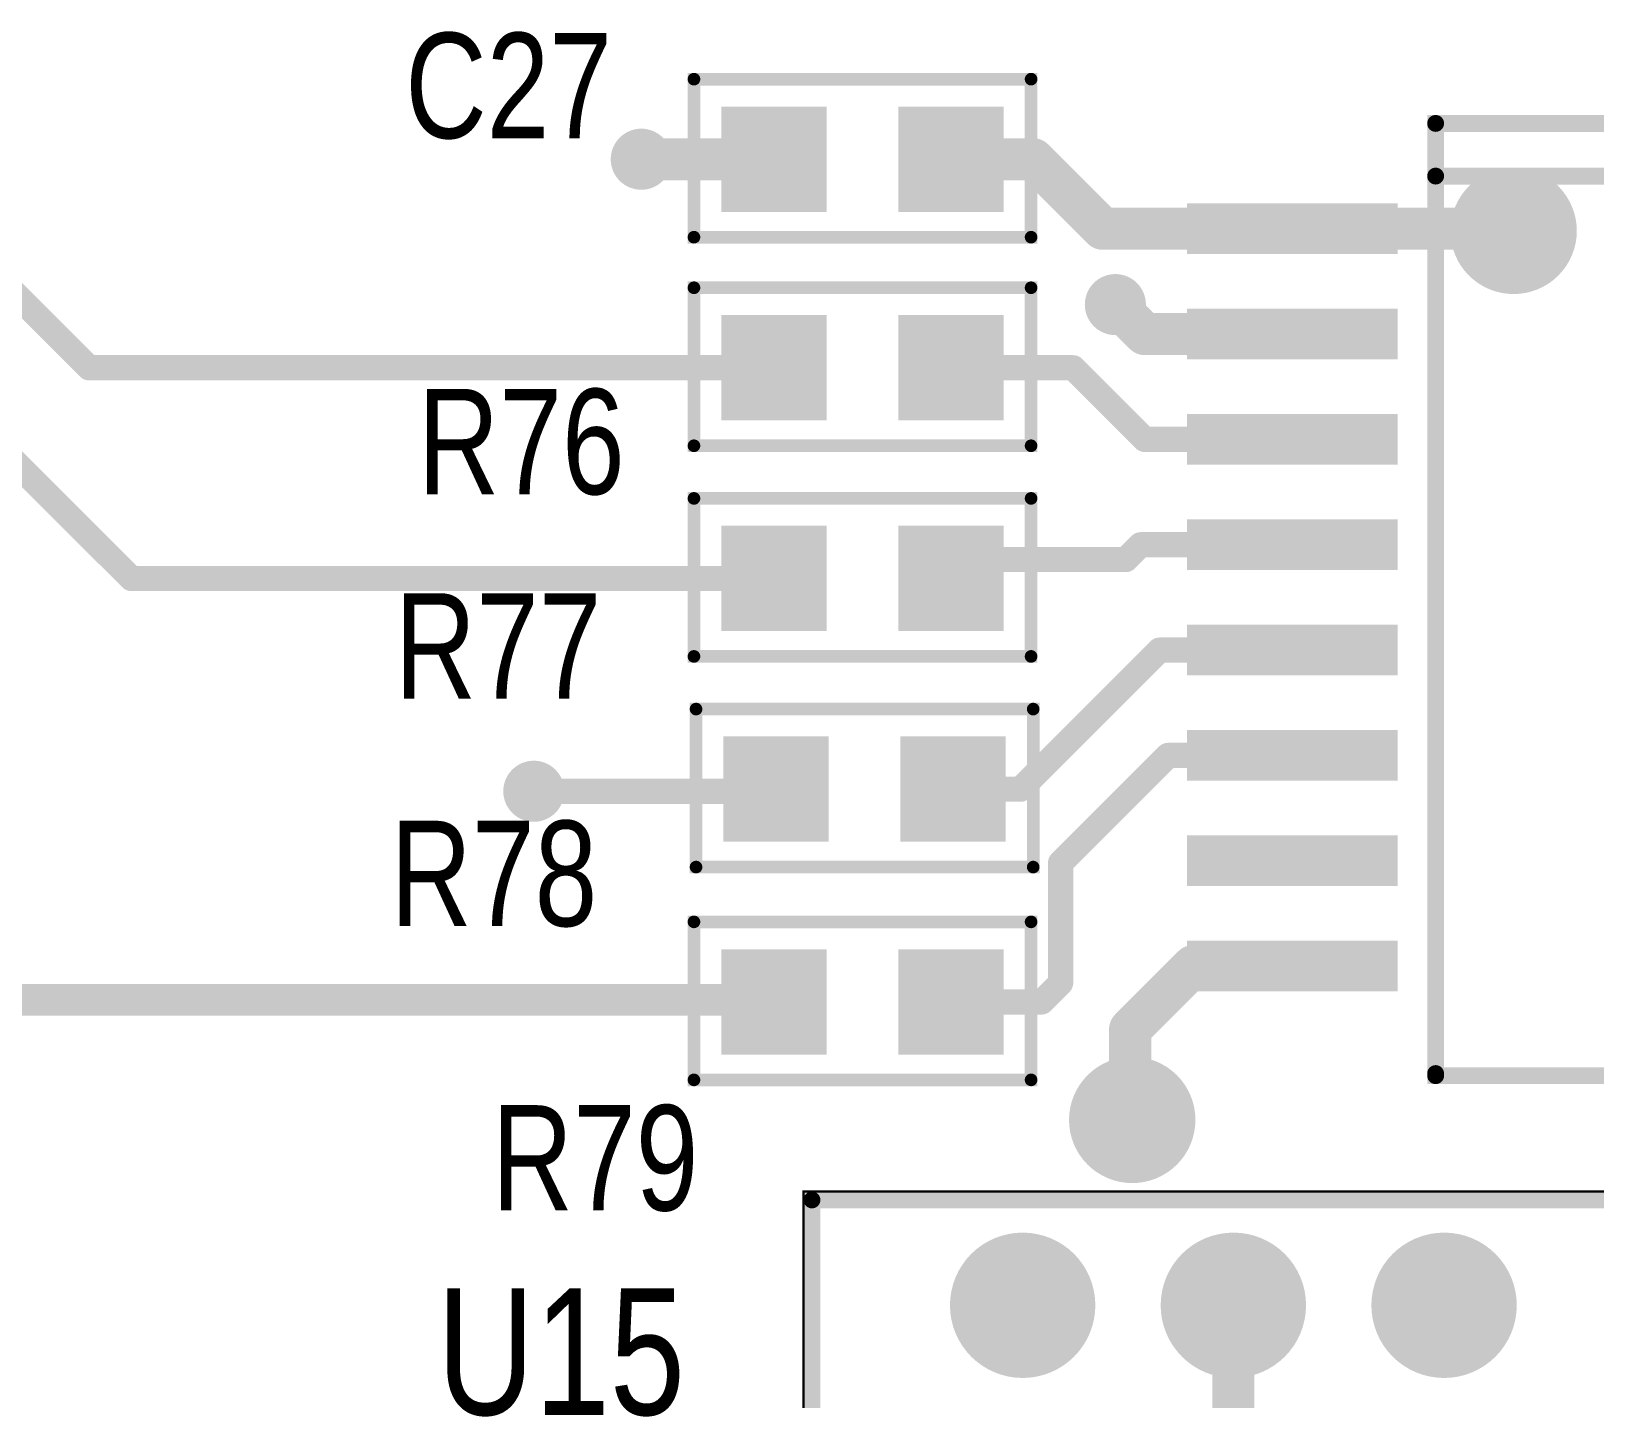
# Model space of a CAD drawing. Extents: x 0 to 8.76, y 0.02 to 4.83.
# Drawn here: x 3.295 to 4.037, y 3.222 to 3.871 of the extents above; entities that cross this region are included whole.
import ezdxf

# ---------------------------------------------------------------- set-up
doc = ezdxf.new("R2010")
doc.units = 0

msp = doc.modelspace()

# ---------------------------------------------------------------- linework, layer by layer
at = {"const_width": 0.001}
msp.add_lwpolyline([(4.269, 3.32), (3.661, 3.32), (3.661, 3.012), (4.269, 3.012), (4.269, 3.32)], close=True, dxfattribs=at)
at = {"const_width": 0.0005}
msp.add_lwpolyline([(3.6608, 3.32, 1), (3.6612, 3.32, 1)], format="xyb", close=True, dxfattribs=at)
at = {"layer": 'DRL'}
for points, const_width in [([(3.579, 3.81, 1), (3.589, 3.81, 1)], 0.01), ([(3.579, 3.81, 1), (3.589, 3.81, 1)], 0.01), ([(3.988, 3.776, 1), (4.008, 3.776, 1)], 0.02), ([(3.804, 3.741, 1), (3.814, 3.741, 1)], 0.01), ([(3.804, 3.741, 1), (3.814, 3.741, 1)], 0.01), ([(3.804, 3.741, 1), (3.814, 3.741, 1)], 0.01), ([(3.528, 3.51, 1), (3.538, 3.51, 1)], 0.01), ([(3.807, 3.354, 1), (3.827, 3.354, 1)], 0.02), ([(3.807, 3.354, 1), (3.827, 3.354, 1)], 0.02), ([(3.758, 3.266, 1), (3.772, 3.266, 1)], 0.015), ([(3.858, 3.266, 1), (3.872, 3.266, 1)], 0.015), ([(3.958, 3.266, 1), (3.972, 3.266, 1)], 0.015)]:
    msp.add_lwpolyline(points, format="xyb", close=True, dxfattribs=dict(at, const_width=const_width))
at = {"layer": 'FAB'}
for points, const_width in [([(3.579, 3.81, 1), (3.589, 3.81, 1)], 0.01), ([(3.579, 3.81, 1), (3.589, 3.81, 1)], 0.01), ([(3.988, 3.776, 1), (4.008, 3.776, 1)], 0.02), ([(3.804, 3.741, 1), (3.814, 3.741, 1)], 0.01), ([(3.804, 3.741, 1), (3.814, 3.741, 1)], 0.01), ([(3.804, 3.741, 1), (3.814, 3.741, 1)], 0.01), ([(3.528, 3.51, 1), (3.538, 3.51, 1)], 0.01), ([(3.807, 3.354, 1), (3.827, 3.354, 1)], 0.02), ([(3.807, 3.354, 1), (3.827, 3.354, 1)], 0.02)]:
    msp.add_lwpolyline(points, format="xyb", close=True, dxfattribs=dict(at, const_width=const_width))
at = {"layer": 'GND'}
for points, const_width in [([(3.578, 3.81, 1), (3.59, 3.81, 1)], 0.012), ([(3.578, 3.81, 1), (3.59, 3.81, 1)], 0.012), ([(3.986, 3.776, 1), (4.01, 3.776, 1)], 0.025), ([(3.803, 3.741, 1), (3.815, 3.741, 1)], 0.012), ([(3.803, 3.741, 1), (3.815, 3.741, 1)], 0.012), ([(3.803, 3.741, 1), (3.815, 3.741, 1)], 0.012), ([(3.527, 3.51, 1), (3.539, 3.51, 1)], 0.012), ([(3.805, 3.354, 1), (3.829, 3.354, 1)], 0.025), ([(3.805, 3.354, 1), (3.829, 3.354, 1)], 0.025), ([(3.75, 3.266, 1), (3.78, 3.266, 1)], 0.03), ([(3.85, 3.266, 1), (3.88, 3.266, 1)], 0.03), ([(3.95, 3.266, 1), (3.98, 3.266, 1)], 0.03)]:
    msp.add_lwpolyline(points, format="xyb", close=True, dxfattribs=dict(at, const_width=const_width))
at = {"layer": 'I10'}
for points, const_width in [([(3.578, 3.81, 1), (3.59, 3.81, 1)], 0.012), ([(3.578, 3.81, 1), (3.59, 3.81, 1)], 0.012), ([(3.986, 3.776, 1), (4.01, 3.776, 1)], 0.025), ([(3.803, 3.741, 1), (3.815, 3.741, 1)], 0.012), ([(3.803, 3.741, 1), (3.815, 3.741, 1)], 0.012), ([(3.803, 3.741, 1), (3.815, 3.741, 1)], 0.012), ([(3.527, 3.51, 1), (3.539, 3.51, 1)], 0.012), ([(3.805, 3.354, 1), (3.829, 3.354, 1)], 0.025), ([(3.805, 3.354, 1), (3.829, 3.354, 1)], 0.025), ([(3.75, 3.266, 1), (3.78, 3.266, 1)], 0.03), ([(3.85, 3.266, 1), (3.88, 3.266, 1)], 0.03), ([(3.95, 3.266, 1), (3.98, 3.266, 1)], 0.03)]:
    msp.add_lwpolyline(points, format="xyb", close=True, dxfattribs=dict(at, const_width=const_width))
at = {"layer": 'I11'}
for points, const_width in [([(3.578, 3.81, 1), (3.59, 3.81, 1)], 0.012), ([(3.578, 3.81, 1), (3.59, 3.81, 1)], 0.012), ([(3.986, 3.776, 1), (4.01, 3.776, 1)], 0.025), ([(3.803, 3.741, 1), (3.815, 3.741, 1)], 0.012), ([(3.803, 3.741, 1), (3.815, 3.741, 1)], 0.012), ([(3.803, 3.741, 1), (3.815, 3.741, 1)], 0.012), ([(3.527, 3.51, 1), (3.539, 3.51, 1)], 0.012), ([(3.805, 3.354, 1), (3.829, 3.354, 1)], 0.025), ([(3.805, 3.354, 1), (3.829, 3.354, 1)], 0.025), ([(3.75, 3.266, 1), (3.78, 3.266, 1)], 0.03), ([(3.85, 3.266, 1), (3.88, 3.266, 1)], 0.03), ([(3.95, 3.266, 1), (3.98, 3.266, 1)], 0.03)]:
    msp.add_lwpolyline(points, format="xyb", close=True, dxfattribs=dict(at, const_width=const_width))
at = {"layer": 'I12'}
for points, const_width in [([(3.578, 3.81, 1), (3.59, 3.81, 1)], 0.012), ([(3.578, 3.81, 1), (3.59, 3.81, 1)], 0.012), ([(3.986, 3.776, 1), (4.01, 3.776, 1)], 0.025), ([(3.803, 3.741, 1), (3.815, 3.741, 1)], 0.012), ([(3.803, 3.741, 1), (3.815, 3.741, 1)], 0.012), ([(3.803, 3.741, 1), (3.815, 3.741, 1)], 0.012), ([(3.527, 3.51, 1), (3.539, 3.51, 1)], 0.012), ([(3.805, 3.354, 1), (3.829, 3.354, 1)], 0.025), ([(3.805, 3.354, 1), (3.829, 3.354, 1)], 0.025), ([(3.75, 3.266, 1), (3.78, 3.266, 1)], 0.03), ([(3.85, 3.266, 1), (3.88, 3.266, 1)], 0.03), ([(3.95, 3.266, 1), (3.98, 3.266, 1)], 0.03)]:
    msp.add_lwpolyline(points, format="xyb", close=True, dxfattribs=dict(at, const_width=const_width))
at = {"layer": 'IN3'}
for points, const_width in [([(3.578, 3.81, 1), (3.59, 3.81, 1)], 0.012), ([(3.578, 3.81, 1), (3.59, 3.81, 1)], 0.012), ([(3.986, 3.776, 1), (4.01, 3.776, 1)], 0.025), ([(3.803, 3.741, 1), (3.815, 3.741, 1)], 0.012), ([(3.803, 3.741, 1), (3.815, 3.741, 1)], 0.012), ([(3.803, 3.741, 1), (3.815, 3.741, 1)], 0.012), ([(3.527, 3.51, 1), (3.539, 3.51, 1)], 0.012), ([(3.805, 3.354, 1), (3.829, 3.354, 1)], 0.025), ([(3.805, 3.354, 1), (3.829, 3.354, 1)], 0.025), ([(3.75, 3.266, 1), (3.78, 3.266, 1)], 0.03), ([(3.85, 3.266, 1), (3.88, 3.266, 1)], 0.03), ([(3.95, 3.266, 1), (3.98, 3.266, 1)], 0.03)]:
    msp.add_lwpolyline(points, format="xyb", close=True, dxfattribs=dict(at, const_width=const_width))
at = {"layer": 'IN4'}
for points, const_width in [([(3.578, 3.81, 1), (3.59, 3.81, 1)], 0.012), ([(3.578, 3.81, 1), (3.59, 3.81, 1)], 0.012), ([(3.986, 3.776, 1), (4.01, 3.776, 1)], 0.025), ([(3.803, 3.741, 1), (3.815, 3.741, 1)], 0.012), ([(3.803, 3.741, 1), (3.815, 3.741, 1)], 0.012), ([(3.803, 3.741, 1), (3.815, 3.741, 1)], 0.012), ([(3.527, 3.51, 1), (3.539, 3.51, 1)], 0.012), ([(3.805, 3.354, 1), (3.829, 3.354, 1)], 0.025), ([(3.805, 3.354, 1), (3.829, 3.354, 1)], 0.025), ([(3.75, 3.266, 1), (3.78, 3.266, 1)], 0.03), ([(3.85, 3.266, 1), (3.88, 3.266, 1)], 0.03), ([(3.95, 3.266, 1), (3.98, 3.266, 1)], 0.03)]:
    msp.add_lwpolyline(points, format="xyb", close=True, dxfattribs=dict(at, const_width=const_width))
at = {"layer": 'IN5'}
for points, const_width in [([(3.578, 3.81, 1), (3.59, 3.81, 1)], 0.012), ([(3.578, 3.81, 1), (3.59, 3.81, 1)], 0.012), ([(3.986, 3.776, 1), (4.01, 3.776, 1)], 0.025), ([(3.803, 3.741, 1), (3.815, 3.741, 1)], 0.012), ([(3.803, 3.741, 1), (3.815, 3.741, 1)], 0.012), ([(3.803, 3.741, 1), (3.815, 3.741, 1)], 0.012), ([(3.527, 3.51, 1), (3.539, 3.51, 1)], 0.012), ([(3.805, 3.354, 1), (3.829, 3.354, 1)], 0.025), ([(3.805, 3.354, 1), (3.829, 3.354, 1)], 0.025), ([(3.75, 3.266, 1), (3.78, 3.266, 1)], 0.03), ([(3.85, 3.266, 1), (3.88, 3.266, 1)], 0.03), ([(3.95, 3.266, 1), (3.98, 3.266, 1)], 0.03)]:
    msp.add_lwpolyline(points, format="xyb", close=True, dxfattribs=dict(at, const_width=const_width))
at = {"layer": 'IN6'}
for points, const_width in [([(3.578, 3.81, 1), (3.59, 3.81, 1)], 0.012), ([(3.578, 3.81, 1), (3.59, 3.81, 1)], 0.012), ([(3.986, 3.776, 1), (4.01, 3.776, 1)], 0.025), ([(3.803, 3.741, 1), (3.815, 3.741, 1)], 0.012), ([(3.803, 3.741, 1), (3.815, 3.741, 1)], 0.012), ([(3.803, 3.741, 1), (3.815, 3.741, 1)], 0.012), ([(3.527, 3.51, 1), (3.539, 3.51, 1)], 0.012), ([(3.805, 3.354, 1), (3.829, 3.354, 1)], 0.025), ([(3.805, 3.354, 1), (3.829, 3.354, 1)], 0.025), ([(3.75, 3.266, 1), (3.78, 3.266, 1)], 0.03), ([(3.85, 3.266, 1), (3.88, 3.266, 1)], 0.03), ([(3.95, 3.266, 1), (3.98, 3.266, 1)], 0.03)]:
    msp.add_lwpolyline(points, format="xyb", close=True, dxfattribs=dict(at, const_width=const_width))
at = {"layer": 'IN7'}
for points, const_width in [([(3.578, 3.81, 1), (3.59, 3.81, 1)], 0.012), ([(3.578, 3.81, 1), (3.59, 3.81, 1)], 0.012), ([(3.986, 3.776, 1), (4.01, 3.776, 1)], 0.025), ([(3.803, 3.741, 1), (3.815, 3.741, 1)], 0.012), ([(3.803, 3.741, 1), (3.815, 3.741, 1)], 0.012), ([(3.803, 3.741, 1), (3.815, 3.741, 1)], 0.012), ([(3.527, 3.51, 1), (3.539, 3.51, 1)], 0.012), ([(3.805, 3.354, 1), (3.829, 3.354, 1)], 0.025), ([(3.805, 3.354, 1), (3.829, 3.354, 1)], 0.025), ([(3.75, 3.266, 1), (3.78, 3.266, 1)], 0.03), ([(3.85, 3.266, 1), (3.88, 3.266, 1)], 0.03), ([(3.95, 3.266, 1), (3.98, 3.266, 1)], 0.03)]:
    msp.add_lwpolyline(points, format="xyb", close=True, dxfattribs=dict(at, const_width=const_width))
at = {"layer": 'IN8'}
for points, const_width in [([(3.578, 3.81, 1), (3.59, 3.81, 1)], 0.012), ([(3.578, 3.81, 1), (3.59, 3.81, 1)], 0.012), ([(3.986, 3.776, 1), (4.01, 3.776, 1)], 0.025), ([(3.803, 3.741, 1), (3.815, 3.741, 1)], 0.012), ([(3.803, 3.741, 1), (3.815, 3.741, 1)], 0.012), ([(3.803, 3.741, 1), (3.815, 3.741, 1)], 0.012), ([(3.527, 3.51, 1), (3.539, 3.51, 1)], 0.012), ([(3.805, 3.354, 1), (3.829, 3.354, 1)], 0.025), ([(3.805, 3.354, 1), (3.829, 3.354, 1)], 0.025), ([(3.75, 3.266, 1), (3.78, 3.266, 1)], 0.03), ([(3.85, 3.266, 1), (3.88, 3.266, 1)], 0.03), ([(3.95, 3.266, 1), (3.98, 3.266, 1)], 0.03)]:
    msp.add_lwpolyline(points, format="xyb", close=True, dxfattribs=dict(at, const_width=const_width))
at = {"layer": 'IN9'}
for points, const_width in [([(3.578, 3.81, 1), (3.59, 3.81, 1)], 0.012), ([(3.578, 3.81, 1), (3.59, 3.81, 1)], 0.012), ([(3.986, 3.776, 1), (4.01, 3.776, 1)], 0.025), ([(3.803, 3.741, 1), (3.815, 3.741, 1)], 0.012), ([(3.803, 3.741, 1), (3.815, 3.741, 1)], 0.012), ([(3.803, 3.741, 1), (3.815, 3.741, 1)], 0.012), ([(3.527, 3.51, 1), (3.539, 3.51, 1)], 0.012), ([(3.805, 3.354, 1), (3.829, 3.354, 1)], 0.025), ([(3.805, 3.354, 1), (3.829, 3.354, 1)], 0.025), ([(3.75, 3.266, 1), (3.78, 3.266, 1)], 0.03), ([(3.85, 3.266, 1), (3.88, 3.266, 1)], 0.03), ([(3.95, 3.266, 1), (3.98, 3.266, 1)], 0.03)]:
    msp.add_lwpolyline(points, format="xyb", close=True, dxfattribs=dict(at, const_width=const_width))
at = {"layer": 'NOT'}
for points, const_width in [([(3.579, 3.81, 1), (3.589, 3.81, 1)], 0.01), ([(3.579, 3.81, 1), (3.589, 3.81, 1)], 0.01), ([(3.988, 3.776, 1), (4.008, 3.776, 1)], 0.02), ([(3.804, 3.741, 1), (3.814, 3.741, 1)], 0.01), ([(3.804, 3.741, 1), (3.814, 3.741, 1)], 0.01), ([(3.804, 3.741, 1), (3.814, 3.741, 1)], 0.01), ([(3.528, 3.51, 1), (3.538, 3.51, 1)], 0.01), ([(3.807, 3.354, 1), (3.827, 3.354, 1)], 0.02), ([(3.807, 3.354, 1), (3.827, 3.354, 1)], 0.02)]:
    msp.add_lwpolyline(points, format="xyb", close=True, dxfattribs=dict(at, const_width=const_width))
at = {"layer": 'PWR'}
for points, const_width in [([(3.578, 3.81, 1), (3.59, 3.81, 1)], 0.012), ([(3.578, 3.81, 1), (3.59, 3.81, 1)], 0.012), ([(3.986, 3.776, 1), (4.01, 3.776, 1)], 0.025), ([(3.803, 3.741, 1), (3.815, 3.741, 1)], 0.012), ([(3.803, 3.741, 1), (3.815, 3.741, 1)], 0.012), ([(3.803, 3.741, 1), (3.815, 3.741, 1)], 0.012), ([(3.527, 3.51, 1), (3.539, 3.51, 1)], 0.012), ([(3.805, 3.354, 1), (3.829, 3.354, 1)], 0.025), ([(3.805, 3.354, 1), (3.829, 3.354, 1)], 0.025), ([(3.75, 3.266, 1), (3.78, 3.266, 1)], 0.03), ([(3.85, 3.266, 1), (3.88, 3.266, 1)], 0.03), ([(3.95, 3.266, 1), (3.98, 3.266, 1)], 0.03)]:
    msp.add_lwpolyline(points, format="xyb", close=True, dxfattribs=dict(at, const_width=const_width))
at = {"layer": 'SMT'}
for points, const_width in [([(3.577, 3.81, 1), (3.591, 3.81, 1)], 0.015), ([(3.577, 3.81, 1), (3.591, 3.81, 1)], 0.015), ([(3.983, 3.776, 1), (4.013, 3.776, 1)], 0.03), ([(3.802, 3.741, 1), (3.816, 3.741, 1)], 0.015), ([(3.802, 3.741, 1), (3.816, 3.741, 1)], 0.015), ([(3.802, 3.741, 1), (3.816, 3.741, 1)], 0.015), ([(3.526, 3.51, 1), (3.54, 3.51, 1)], 0.015), ([(3.802, 3.354, 1), (3.832, 3.354, 1)], 0.03), ([(3.802, 3.354, 1), (3.832, 3.354, 1)], 0.03), ([(3.748, 3.266, 1), (3.782, 3.266, 1)], 0.035), ([(3.848, 3.266, 1), (3.882, 3.266, 1)], 0.035), ([(3.948, 3.266, 1), (3.982, 3.266, 1)], 0.035)]:
    msp.add_lwpolyline(points, format="xyb", close=True, dxfattribs=dict(at, const_width=const_width))
for points in [[(3.622, 3.785), (3.672, 3.785), (3.622, 3.835), (3.672, 3.835)], [(3.706, 3.785), (3.756, 3.785), (3.706, 3.835), (3.756, 3.835)], [(3.843, 3.765), (3.943, 3.765), (3.843, 3.789), (3.943, 3.789)], [(3.622, 3.686), (3.672, 3.686), (3.622, 3.736), (3.672, 3.736)], [(3.706, 3.686), (3.756, 3.686), (3.706, 3.736), (3.756, 3.736)], [(3.843, 3.715), (3.943, 3.715), (3.843, 3.739), (3.943, 3.739)], [(3.843, 3.665), (3.943, 3.665), (3.843, 3.689), (3.943, 3.689)], [(3.622, 3.586), (3.672, 3.586), (3.622, 3.636), (3.672, 3.636)], [(3.706, 3.586), (3.756, 3.586), (3.706, 3.636), (3.756, 3.636)], [(3.843, 3.615), (3.943, 3.615), (3.843, 3.639), (3.943, 3.639)], [(3.843, 3.565), (3.943, 3.565), (3.843, 3.589), (3.943, 3.589)], [(3.623, 3.486), (3.673, 3.486), (3.623, 3.536), (3.673, 3.536)], [(3.707, 3.486), (3.757, 3.486), (3.707, 3.536), (3.757, 3.536)], [(3.843, 3.515), (3.943, 3.515), (3.843, 3.539), (3.943, 3.539)], [(3.843, 3.465), (3.943, 3.465), (3.843, 3.489), (3.943, 3.489)], [(3.843, 3.415), (3.943, 3.415), (3.843, 3.439), (3.943, 3.439)], [(3.622, 3.385), (3.672, 3.385), (3.622, 3.435), (3.672, 3.435)], [(3.706, 3.385), (3.756, 3.385), (3.706, 3.435), (3.756, 3.435)]]:
    msp.add_solid(points, dxfattribs=at)
at = {"layer": 'SPT'}
for points in [[(3.622, 3.785), (3.672, 3.785), (3.622, 3.835), (3.672, 3.835)], [(3.706, 3.785), (3.756, 3.785), (3.706, 3.835), (3.756, 3.835)], [(3.843, 3.765), (3.943, 3.765), (3.843, 3.789), (3.943, 3.789)], [(3.622, 3.686), (3.672, 3.686), (3.622, 3.736), (3.672, 3.736)], [(3.706, 3.686), (3.756, 3.686), (3.706, 3.736), (3.756, 3.736)], [(3.843, 3.715), (3.943, 3.715), (3.843, 3.739), (3.943, 3.739)], [(3.843, 3.665), (3.943, 3.665), (3.843, 3.689), (3.943, 3.689)], [(3.622, 3.586), (3.672, 3.586), (3.622, 3.636), (3.672, 3.636)], [(3.706, 3.586), (3.756, 3.586), (3.706, 3.636), (3.756, 3.636)], [(3.843, 3.615), (3.943, 3.615), (3.843, 3.639), (3.943, 3.639)], [(3.843, 3.565), (3.943, 3.565), (3.843, 3.589), (3.943, 3.589)], [(3.623, 3.486), (3.673, 3.486), (3.623, 3.536), (3.673, 3.536)], [(3.707, 3.486), (3.757, 3.486), (3.707, 3.536), (3.757, 3.536)], [(3.843, 3.515), (3.943, 3.515), (3.843, 3.539), (3.943, 3.539)], [(3.843, 3.465), (3.943, 3.465), (3.843, 3.489), (3.943, 3.489)], [(3.843, 3.415), (3.943, 3.415), (3.843, 3.439), (3.943, 3.439)], [(3.622, 3.385), (3.672, 3.385), (3.622, 3.435), (3.672, 3.435)], [(3.706, 3.385), (3.756, 3.385), (3.706, 3.435), (3.756, 3.435)]]:
    msp.add_solid(points, dxfattribs=at)
at = {"layer": 'SST'}
for points, const_width in [([(3.769, 3.773), (3.609, 3.773), (3.609, 3.773), (3.609, 3.848), (3.769, 3.848), (3.769, 3.773)], 0.006), ([(4.186, 3.827), (3.961, 3.827), (3.961, 3.376), (3.961, 3.375), (4.186, 3.375), (4.186, 3.827)], 0.008), ([(3.769, 3.674), (3.609, 3.674), (3.609, 3.674), (3.609, 3.749), (3.769, 3.749), (3.769, 3.674)], 0.006), ([(3.769, 3.574), (3.609, 3.574), (3.609, 3.574), (3.609, 3.649), (3.769, 3.649), (3.769, 3.574)], 0.006), ([(3.61, 3.549), (3.77, 3.549), (3.77, 3.549), (3.77, 3.474), (3.61, 3.474), (3.61, 3.549)], 0.006), ([(3.769, 3.373), (3.609, 3.373), (3.609, 3.373), (3.609, 3.448), (3.769, 3.448), (3.769, 3.373)], 0.006), ([(3.665, 3.316), (4.265, 3.316), (4.265, 3.016), (3.665, 3.016), (3.665, 3.316)], 0.008)]:
    msp.add_lwpolyline(points, close=True, dxfattribs=dict(at, const_width=const_width))
for points, const_width in [([(3.6075, 3.848, 1), (3.6105, 3.848, 1)], 0.003), ([(3.7675, 3.848, 1), (3.7705, 3.848, 1)], 0.003), ([(3.959, 3.827, 1), (3.963, 3.827, 1)], 0.004), ([(3.959, 3.802, 1), (3.963, 3.802, 1)], 0.004), ([(3.6075, 3.773, 1), (3.6105, 3.773, 1)], 0.003), ([(3.6075, 3.773, 1), (3.6105, 3.773, 1)], 0.003), ([(3.7675, 3.773, 1), (3.7705, 3.773, 1)], 0.003), ([(3.7675, 3.773, 1), (3.7705, 3.773, 1)], 0.003), ([(3.6075, 3.749, 1), (3.6105, 3.749, 1)], 0.003), ([(3.7675, 3.749, 1), (3.7705, 3.749, 1)], 0.003), ([(3.6075, 3.674, 1), (3.6105, 3.674, 1)], 0.003), ([(3.6075, 3.674, 1), (3.6105, 3.674, 1)], 0.003), ([(3.7675, 3.674, 1), (3.7705, 3.674, 1)], 0.003), ([(3.7675, 3.674, 1), (3.7705, 3.674, 1)], 0.003), ([(3.6075, 3.649, 1), (3.6105, 3.649, 1)], 0.003), ([(3.7675, 3.649, 1), (3.7705, 3.649, 1)], 0.003), ([(3.6075, 3.574, 1), (3.6105, 3.574, 1)], 0.003), ([(3.6075, 3.574, 1), (3.6105, 3.574, 1)], 0.003), ([(3.7675, 3.574, 1), (3.7705, 3.574, 1)], 0.003), ([(3.7675, 3.574, 1), (3.7705, 3.574, 1)], 0.003), ([(3.6085, 3.549, 1), (3.6115, 3.549, 1)], 0.003), ([(3.6085, 3.549, 1), (3.6115, 3.549, 1)], 0.003), ([(3.7685, 3.549, 1), (3.7715, 3.549, 1)], 0.003), ([(3.7685, 3.549, 1), (3.7715, 3.549, 1)], 0.003), ([(3.6085, 3.474, 1), (3.6115, 3.474, 1)], 0.003), ([(3.7685, 3.474, 1), (3.7715, 3.474, 1)], 0.003), ([(3.6075, 3.448, 1), (3.6105, 3.448, 1)], 0.003), ([(3.7675, 3.448, 1), (3.7705, 3.448, 1)], 0.003), ([(3.959, 3.376, 1), (3.963, 3.376, 1)], 0.004), ([(3.959, 3.375, 1), (3.963, 3.375, 1)], 0.004), ([(3.6075, 3.373, 1), (3.6105, 3.373, 1)], 0.003), ([(3.6075, 3.373, 1), (3.6105, 3.373, 1)], 0.003), ([(3.7675, 3.373, 1), (3.7705, 3.373, 1)], 0.003), ([(3.7675, 3.373, 1), (3.7705, 3.373, 1)], 0.003), ([(3.663, 3.316, 1), (3.667, 3.316, 1)], 0.004), ([(3.663, 3.316, 1), (3.667, 3.316, 1)], 0.004)]:
    msp.add_lwpolyline(points, format="xyb", close=True, dxfattribs=dict(at, const_width=const_width))
at = {"layer": 'SST', "const_width": 0.008}
msp.add_lwpolyline([(3.961, 3.802), (4.186, 3.802)], dxfattribs=at)
at = {"layer": 'TOP'}
for points, const_width in [([(3.178, 3.855), (3.322, 3.711)], 0.012), ([(3.647, 3.81), (3.584, 3.81)], 0.02), ([(3.647, 3.81), (3.584, 3.81)], 0.02), ([(3.731, 3.81), (3.77, 3.81)], 0.02), ([(3.77, 3.81), (3.803, 3.777)], 0.02), ([(3.15, 3.803), (3.342, 3.611)], 0.012), ([(3.803, 3.777), (3.893, 3.777)], 0.02), ([(3.893, 3.777), (3.997, 3.777)], 0.02), ([(3.997, 3.777), (3.998, 3.776)], 0.02), ([(3.823, 3.727), (3.809, 3.741)], 0.02), ([(3.809, 3.741), (3.823, 3.727)], 0.02), ([(3.823, 3.727), (3.809, 3.741)], 0.02), ([(3.893, 3.727), (3.823, 3.727)], 0.02), ([(3.823, 3.727), (3.893, 3.727)], 0.02), ([(3.893, 3.727), (3.823, 3.727)], 0.02), ([(3.322, 3.711), (3.647, 3.711)], 0.012), ([(3.731, 3.711), (3.789, 3.711)], 0.012), ([(3.789, 3.711), (3.823, 3.677)], 0.012), ([(3.823, 3.677), (3.893, 3.677)], 0.012), ([(3.821, 3.627), (3.814, 3.62)], 0.012), ([(3.893, 3.627), (3.821, 3.627)], 0.012), ([(3.814, 3.62), (3.731, 3.62)], 0.012), ([(3.731, 3.62), (3.731, 3.611)], 0.012), ([(3.342, 3.611), (3.647, 3.611)], 0.012), ([(3.83, 3.577), (3.764, 3.511)], 0.012), ([(3.893, 3.577), (3.83, 3.577)], 0.012), ([(3.783, 3.476), (3.834, 3.527)], 0.012), ([(3.834, 3.527), (3.893, 3.527)], 0.012), ([(3.533, 3.51), (3.647, 3.51)], 0.012), ([(3.647, 3.51), (3.648, 3.511)], 0.012), ([(3.764, 3.511), (3.732, 3.511)], 0.012), ([(3.783, 3.419), (3.783, 3.476)], 0.012), ([(3.846, 3.427), (3.816, 3.397)], 0.02), ([(3.846, 3.427), (3.816, 3.397)], 0.02), ([(3.893, 3.427), (3.846, 3.427)], 0.02), ([(3.893, 3.427), (3.846, 3.427)], 0.02), ([(3.774, 3.41), (3.783, 3.419)], 0.012), ([(3.081, 3.411), (3.647, 3.411)], 0.015), ([(3.647, 3.411), (3.647, 3.41)], 0.015), ([(3.731, 3.41), (3.774, 3.41)], 0.012), ([(3.816, 3.397), (3.816, 3.355)], 0.02), ([(3.816, 3.397), (3.816, 3.355)], 0.02), ([(3.816, 3.355), (3.817, 3.354)], 0.012), ([(3.816, 3.355), (3.817, 3.354)], 0.012), ([(3.865, 3.066), (3.865, 3.266)], 0.02)]:
    msp.add_lwpolyline(points, dxfattribs=dict(at, const_width=const_width))
for points, const_width in [([(3.578, 3.81, 1), (3.59, 3.81, 1)], 0.012), ([(3.578, 3.81, 1), (3.59, 3.81, 1)], 0.012), ([(3.579, 3.81, 1), (3.589, 3.81, 1)], 0.01), ([(3.579, 3.81, 1), (3.589, 3.81, 1)], 0.01), ([(3.642, 3.81, 1), (3.652, 3.81, 1)], 0.01), ([(3.642, 3.81, 1), (3.652, 3.81, 1)], 0.01), ([(3.726, 3.81, 1), (3.736, 3.81, 1)], 0.01), ([(3.765, 3.81, 1), (3.775, 3.81, 1)], 0.01), ([(3.765, 3.81, 1), (3.775, 3.81, 1)], 0.01), ([(3.986, 3.776, 1), (4.01, 3.776, 1)], 0.025), ([(3.798, 3.777, 1), (3.808, 3.777, 1)], 0.01), ([(3.798, 3.777, 1), (3.808, 3.777, 1)], 0.01), ([(3.888, 3.777, 1), (3.898, 3.777, 1)], 0.01), ([(3.888, 3.777, 1), (3.898, 3.777, 1)], 0.01), ([(3.992, 3.777, 1), (4.002, 3.777, 1)], 0.01), ([(3.992, 3.777, 1), (4.002, 3.777, 1)], 0.01), ([(3.993, 3.776, 1), (4.003, 3.776, 1)], 0.01), ([(3.803, 3.741, 1), (3.815, 3.741, 1)], 0.012), ([(3.803, 3.741, 1), (3.815, 3.741, 1)], 0.012), ([(3.803, 3.741, 1), (3.815, 3.741, 1)], 0.012), ([(3.804, 3.741, 1), (3.814, 3.741, 1)], 0.01), ([(3.804, 3.741, 1), (3.814, 3.741, 1)], 0.01), ([(3.804, 3.741, 1), (3.814, 3.741, 1)], 0.01), ([(3.818, 3.727, 1), (3.828, 3.727, 1)], 0.01), ([(3.818, 3.727, 1), (3.828, 3.727, 1)], 0.01), ([(3.818, 3.727, 1), (3.828, 3.727, 1)], 0.01), ([(3.818, 3.727, 1), (3.828, 3.727, 1)], 0.01), ([(3.818, 3.727, 1), (3.828, 3.727, 1)], 0.01), ([(3.818, 3.727, 1), (3.828, 3.727, 1)], 0.01), ([(3.888, 3.727, 1), (3.898, 3.727, 1)], 0.01), ([(3.888, 3.727, 1), (3.898, 3.727, 1)], 0.01), ([(3.888, 3.727, 1), (3.898, 3.727, 1)], 0.01), ([(3.319, 3.711, 1), (3.325, 3.711, 1)], 0.006), ([(3.319, 3.711, 1), (3.325, 3.711, 1)], 0.006), ([(3.644, 3.711, 1), (3.65, 3.711, 1)], 0.006), ([(3.728, 3.711, 1), (3.734, 3.711, 1)], 0.006), ([(3.786, 3.711, 1), (3.792, 3.711, 1)], 0.006), ([(3.786, 3.711, 1), (3.792, 3.711, 1)], 0.006), ([(3.82, 3.677, 1), (3.826, 3.677, 1)], 0.006), ([(3.82, 3.677, 1), (3.826, 3.677, 1)], 0.006), ([(3.89, 3.677, 1), (3.896, 3.677, 1)], 0.006), ([(3.818, 3.627, 1), (3.824, 3.627, 1)], 0.006), ([(3.818, 3.627, 1), (3.824, 3.627, 1)], 0.006), ([(3.89, 3.627, 1), (3.896, 3.627, 1)], 0.006), ([(3.728, 3.62, 1), (3.734, 3.62, 1)], 0.006), ([(3.728, 3.62, 1), (3.734, 3.62, 1)], 0.006), ([(3.811, 3.62, 1), (3.817, 3.62, 1)], 0.006), ([(3.811, 3.62, 1), (3.817, 3.62, 1)], 0.006), ([(3.339, 3.611, 1), (3.345, 3.611, 1)], 0.006), ([(3.339, 3.611, 1), (3.345, 3.611, 1)], 0.006), ([(3.644, 3.611, 1), (3.65, 3.611, 1)], 0.006), ([(3.728, 3.611, 1), (3.734, 3.611, 1)], 0.006), ([(3.827, 3.577, 1), (3.833, 3.577, 1)], 0.006), ([(3.827, 3.577, 1), (3.833, 3.577, 1)], 0.006), ([(3.89, 3.577, 1), (3.896, 3.577, 1)], 0.006), ([(3.831, 3.527, 1), (3.837, 3.527, 1)], 0.006), ([(3.831, 3.527, 1), (3.837, 3.527, 1)], 0.006), ([(3.89, 3.527, 1), (3.896, 3.527, 1)], 0.006), ([(3.527, 3.51, 1), (3.539, 3.51, 1)], 0.012), ([(3.53, 3.51, 1), (3.536, 3.51, 1)], 0.006), ([(3.644, 3.51, 1), (3.65, 3.51, 1)], 0.006), ([(3.644, 3.51, 1), (3.65, 3.51, 1)], 0.006), ([(3.645, 3.511, 1), (3.651, 3.511, 1)], 0.006), ([(3.729, 3.511, 1), (3.735, 3.511, 1)], 0.006), ([(3.761, 3.511, 1), (3.767, 3.511, 1)], 0.006), ([(3.761, 3.511, 1), (3.767, 3.511, 1)], 0.006), ([(3.78, 3.476, 1), (3.786, 3.476, 1)], 0.006), ([(3.78, 3.476, 1), (3.786, 3.476, 1)], 0.006), ([(3.841, 3.427, 1), (3.851, 3.427, 1)], 0.01), ([(3.841, 3.427, 1), (3.851, 3.427, 1)], 0.01), ([(3.841, 3.427, 1), (3.851, 3.427, 1)], 0.01), ([(3.841, 3.427, 1), (3.851, 3.427, 1)], 0.01), ([(3.888, 3.427, 1), (3.898, 3.427, 1)], 0.01), ([(3.888, 3.427, 1), (3.898, 3.427, 1)], 0.01), ([(3.78, 3.419, 1), (3.786, 3.419, 1)], 0.006), ([(3.78, 3.419, 1), (3.786, 3.419, 1)], 0.006), ([(3.6432, 3.411, 1), (3.6507, 3.411, 1)], 0.0075), ([(3.6432, 3.411, 1), (3.6507, 3.411, 1)], 0.0075), ([(3.6432, 3.41, 1), (3.6507, 3.41, 1)], 0.0075), ([(3.728, 3.41, 1), (3.734, 3.41, 1)], 0.006), ([(3.771, 3.41, 1), (3.777, 3.41, 1)], 0.006), ([(3.771, 3.41, 1), (3.777, 3.41, 1)], 0.006), ([(3.811, 3.397, 1), (3.821, 3.397, 1)], 0.01), ([(3.811, 3.397, 1), (3.821, 3.397, 1)], 0.01), ([(3.811, 3.397, 1), (3.821, 3.397, 1)], 0.01), ([(3.811, 3.397, 1), (3.821, 3.397, 1)], 0.01), ([(3.805, 3.354, 1), (3.829, 3.354, 1)], 0.025), ([(3.805, 3.354, 1), (3.829, 3.354, 1)], 0.025), ([(3.811, 3.355, 1), (3.821, 3.355, 1)], 0.01), ([(3.811, 3.355, 1), (3.821, 3.355, 1)], 0.01), ([(3.813, 3.355, 1), (3.819, 3.355, 1)], 0.006), ([(3.813, 3.355, 1), (3.819, 3.355, 1)], 0.006), ([(3.814, 3.354, 1), (3.82, 3.354, 1)], 0.006), ([(3.814, 3.354, 1), (3.82, 3.354, 1)], 0.006), ([(3.75, 3.266, 1), (3.78, 3.266, 1)], 0.03), ([(3.85, 3.266, 1), (3.88, 3.266, 1)], 0.03), ([(3.95, 3.266, 1), (3.98, 3.266, 1)], 0.03), ([(3.86, 3.266, 1), (3.87, 3.266, 1)], 0.01)]:
    msp.add_lwpolyline(points, format="xyb", close=True, dxfattribs=dict(at, const_width=const_width))
for points in [[(3.622, 3.785), (3.672, 3.785), (3.622, 3.835), (3.672, 3.835)], [(3.706, 3.785), (3.756, 3.785), (3.706, 3.835), (3.756, 3.835)], [(3.843, 3.765), (3.943, 3.765), (3.843, 3.789), (3.943, 3.789)], [(3.622, 3.686), (3.672, 3.686), (3.622, 3.736), (3.672, 3.736)], [(3.706, 3.686), (3.756, 3.686), (3.706, 3.736), (3.756, 3.736)], [(3.843, 3.715), (3.943, 3.715), (3.843, 3.739), (3.943, 3.739)], [(3.843, 3.665), (3.943, 3.665), (3.843, 3.689), (3.943, 3.689)], [(3.622, 3.586), (3.672, 3.586), (3.622, 3.636), (3.672, 3.636)], [(3.706, 3.586), (3.756, 3.586), (3.706, 3.636), (3.756, 3.636)], [(3.843, 3.615), (3.943, 3.615), (3.843, 3.639), (3.943, 3.639)], [(3.843, 3.565), (3.943, 3.565), (3.843, 3.589), (3.943, 3.589)], [(3.623, 3.486), (3.673, 3.486), (3.623, 3.536), (3.673, 3.536)], [(3.707, 3.486), (3.757, 3.486), (3.707, 3.536), (3.757, 3.536)], [(3.843, 3.515), (3.943, 3.515), (3.843, 3.539), (3.943, 3.539)], [(3.843, 3.465), (3.943, 3.465), (3.843, 3.489), (3.943, 3.489)], [(3.843, 3.415), (3.943, 3.415), (3.843, 3.439), (3.943, 3.439)], [(3.622, 3.385), (3.672, 3.385), (3.622, 3.435), (3.672, 3.435)], [(3.706, 3.385), (3.756, 3.385), (3.706, 3.435), (3.756, 3.435)]]:
    msp.add_solid(points, dxfattribs=at)

# ---------------------------------------------------------------- texts
at = {"layer": 'SST', "width": 0.8}
for s, p in [('C27', (3.472, 3.82)), ('R76', (3.478, 3.651)), ('R77', (3.467, 3.554)), ('R79', (3.513, 3.311))]:
    msp.add_text(s, height=0.05, dxfattribs=at).set_placement(p)
for s, height, p in [('R78', 0.05, (3.465, 3.446)), ('U15', 0.06, (3.487, 3.214))]:
    msp.add_text(s, height=height, rotation=360, dxfattribs=at).set_placement(p)

doc.saveas('drawing.dxf')
